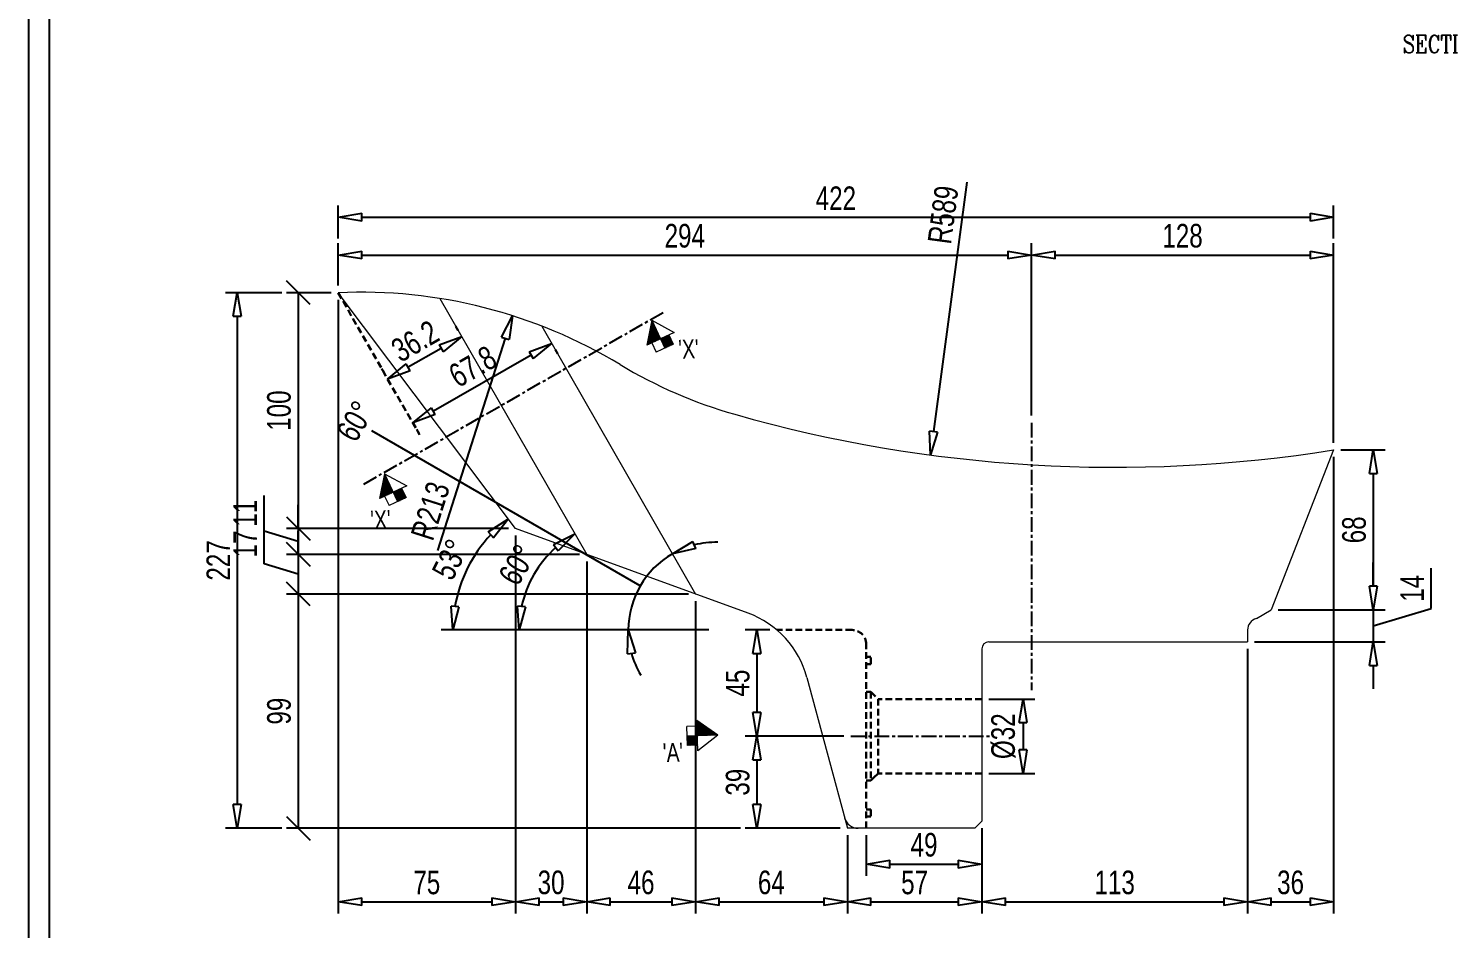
# Model space of a CAD drawing. Header units: millimetres. Extents: x 135002 to 160744, y 22203 to 27033.
# Drawn here: x 148395 to 148997, y 23389 to 23771 of the extents above; entities that cross this region are included whole.
import ezdxf

# ---------------------------------------------------------------- set-up
doc = ezdxf.new("R2010")
doc.units = ezdxf.units.MM
doc.header["$LTSCALE"] = 25
doc.linetypes.add('CENTER', pattern=[2, 1.25, -0.25, 0.25, -0.25])
doc.linetypes.add('HIDDEN', pattern=[0.375, 0.25, -0.125])
doc.layers.get('0').update_dxf_attribs({"linetype": 'CONTINUOUS'})
doc.layers.get('Defpoints').update_dxf_attribs({"linetype": 'CONTINUOUS'})
doc.layers.add('04 DIMENSION', color=7, linetype='CONTINUOUS', lineweight=18)
doc.layers.add('main', color=7, linetype='CONTINUOUS', lineweight=30)
doc.styles.add('DIM-1', font='swisscl.ttf')
doc.styles.add('ROMANC', font='romanc', dxfattribs={"height": 1050})
doc.dimstyles.new('DIM-1', dxfattribs={"dimscale": 5, "dimtxt": 2, "dimasz": 2, "dimexe": 1, "dimexo": 0.6, "dimgap": 0.6, "dimtad": 1, "dimdec": 0, "dimzin": 0, "dimdsep": 46, "dimtxsty": 'DIM-1', "dimblk": 'CLOSEDBLANK', "dimcen": 0, "dimclrd": 8, "dimclre": 8, "dimclrt": 6, "dimadec": 0, "dimazin": 0, "dimtfac": 1, "dimtdec": 0, "dimtmove": 1, "dimatfit": 0, "dimfxl": 1, "dimtolj": 1, "dimtzin": 0, "dimarcsym": 1})

# ---------------------------------------------------------------- blocks, each defined once
blk = doc.blocks.new('_ClosedBlank')
at = {"color": 0, "linetype": 'ByBlock', "lineweight": -2}
for p, q in [((-1, 0.167), (0, 0)), ((-1, 0.167), (-1, -0.167)), ((0, 0), (-1, -0.167))]:
    blk.add_line(p, q, dxfattribs=at)
blk = doc.blocks.new('*D195')
at = {"layer": '04 DIMENSION', "color": 8, "linetype": 'Continuous', "lineweight": -2, "transparency": 16777216}
for p, q in [((148526.52, 23661.72), (148526.52, 23679.67)), ((148820.29, 23606.62), (148820.29, 23679.67))]:
    blk.add_line(p, q, dxfattribs=at)
at = {"layer": '04 DIMENSION', "color": 8, "lineweight": -2, "transparency": 16777216}
blk.add_line((148536.52, 23674.67), (148810.29, 23674.67), dxfattribs=at)
at = {"layer": 'Defpoints', "color": 0, "transparency": 16777216}
for p in [(148820.29, 23674.67), (148526.52, 23658.72), (148820.29, 23603.62)]:
    blk.add_point(p, dxfattribs=at)
at = {"layer": '04 DIMENSION', "color": 8, "lineweight": -2, "transparency": 16777216, "xscale": 10, "yscale": 10, "zscale": 10, "rotation": 180}
blk.add_blockref('_ClosedBlank', (148526.52, 23674.67), dxfattribs=at)
at = {"layer": '04 DIMENSION', "color": 8, "lineweight": -2, "transparency": 16777216, "xscale": 10, "yscale": 10, "zscale": 10}
blk.add_blockref('_ClosedBlank', (148820.29, 23674.67), dxfattribs=at)
at = {"layer": '04 DIMENSION', "color": 6, "transparency": 16777216, "insert": (148673.41, 23682.78), "char_height": 10, "attachment_point": 5, "style": 'DIM-1'}
blk.add_mtext('\\A1;294', dxfattribs=at)
blk = doc.blocks.new('*D196')
at = {"layer": '04 DIMENSION', "color": 8, "linetype": 'Continuous', "lineweight": -2, "transparency": 16777216}
for p, q in [((148820.29, 23645.34), (148820.29, 23679.67)), ((148948.34, 23595.11), (148948.34, 23679.67))]:
    blk.add_line(p, q, dxfattribs=at)
at = {"layer": '04 DIMENSION', "color": 8, "lineweight": -2, "transparency": 16777216}
blk.add_line((148830.29, 23674.67), (148938.34, 23674.67), dxfattribs=at)
at = {"layer": 'Defpoints', "color": 0, "transparency": 16777216}
for p in [(148948.34, 23674.67), (148820.29, 23642.34), (148948.34, 23592.11)]:
    blk.add_point(p, dxfattribs=at)
at = {"layer": '04 DIMENSION', "color": 8, "lineweight": -2, "transparency": 16777216, "xscale": 10, "yscale": 10, "zscale": 10, "rotation": 180}
blk.add_blockref('_ClosedBlank', (148820.29, 23674.67), dxfattribs=at)
at = {"layer": '04 DIMENSION', "color": 8, "lineweight": -2, "transparency": 16777216, "xscale": 10, "yscale": 10, "zscale": 10}
blk.add_blockref('_ClosedBlank', (148948.34, 23674.67), dxfattribs=at)
at = {"layer": '04 DIMENSION', "color": 6, "transparency": 16777216, "insert": (148884.32, 23682.79), "char_height": 10, "attachment_point": 5, "style": 'DIM-1'}
blk.add_mtext('\\A1;128', dxfattribs=at)
blk = doc.blocks.new('*D197')
at = {"layer": '04 DIMENSION', "color": 8, "lineweight": -2, "transparency": 16777216}
blk.add_line((148568.82, 23549.46), (148597.38, 23639.41), dxfattribs=at)
at = {"layer": 'Defpoints', "color": 0, "transparency": 16777216}
for p in [(148600.41, 23648.94), (148535.94, 23445.93)]:
    blk.add_point(p, dxfattribs=at)
at = {"layer": '04 DIMENSION', "color": 8, "lineweight": -2, "transparency": 16777216, "xscale": 10, "yscale": 10, "zscale": 10, "rotation": 72.38186369798402}
blk.add_blockref('_ClosedBlank', (148600.41, 23648.94), dxfattribs=at)
at = {"layer": '04 DIMENSION', "color": 6, "transparency": 16777216, "insert": (148565.63, 23566.25), "char_height": 10, "attachment_point": 5, "rotation": 72.38186, "style": 'DIM-1'}
blk.add_mtext('\\A1;R213', dxfattribs=at)
blk = doc.blocks.new('*D198')
at = {"layer": '04 DIMENSION', "color": 8, "lineweight": -2, "transparency": 16777216}
blk.add_line((148792.96, 23705.53), (148778.82, 23599.86), dxfattribs=at)
at = {"layer": 'Defpoints', "color": 0, "transparency": 16777216}
for p in [(148855.54, 24173.25), (148777.49, 23589.95)]:
    blk.add_point(p, dxfattribs=at)
at = {"layer": '04 DIMENSION', "color": 8, "lineweight": -2, "transparency": 16777216, "xscale": 10, "yscale": 10, "zscale": 10, "rotation": 262.3789929301333}
blk.add_blockref('_ClosedBlank', (148777.49, 23589.95), dxfattribs=at)
at = {"layer": '04 DIMENSION', "color": 6, "transparency": 16777216, "insert": (148782.91, 23691.71), "char_height": 10, "attachment_point": 5, "rotation": 82.37899, "style": 'DIM-1'}
blk.add_mtext('\\A1;R589', dxfattribs=at)
blk = doc.blocks.new('*D199')
at = {"layer": '04 DIMENSION', "color": 8, "linetype": 'Continuous', "lineweight": -2, "transparency": 16777216}
for p, q in [((148951.34, 23592.11), (148970.14, 23592.11)), ((148924.85, 23524.34), (148970.14, 23524.34))]:
    blk.add_line(p, q, dxfattribs=at)
at = {"layer": '04 DIMENSION', "color": 8, "lineweight": -2, "transparency": 16777216}
blk.add_line((148965.14, 23582.11), (148965.14, 23534.34), dxfattribs=at)
at = {"layer": 'Defpoints', "color": 0, "transparency": 16777216}
for p in [(148948.34, 23592.11), (148921.85, 23524.34), (148965.14, 23524.34)]:
    blk.add_point(p, dxfattribs=at)
at = {"layer": '04 DIMENSION', "color": 8, "lineweight": -2, "transparency": 16777216, "xscale": 10, "yscale": 10, "zscale": 10}
for p, rotation in [((148965.14, 23592.11), 90), ((148965.14, 23524.34), 270)]:
    blk.add_blockref('_ClosedBlank', p, dxfattribs=dict(at, rotation=rotation))
at = {"layer": '04 DIMENSION', "color": 6, "transparency": 16777216, "insert": (148957.02, 23558.23), "char_height": 10, "attachment_point": 5, "rotation": 90, "style": 'DIM-1'}
blk.add_mtext('\\A1;68', dxfattribs=at)
blk = doc.blocks.new('*D200')
at = {"layer": '04 DIMENSION', "color": 8, "lineweight": -2, "transparency": 16777216}
for p, q in [((148965.14, 23534.34), (148965.14, 23544.34)), ((148989.64, 23524.92), (148989.64, 23541.99)), ((148965.14, 23517.57), (148989.64, 23524.92)), ((148965.14, 23524.34), (148965.14, 23510.8)), ((148965.14, 23524.34), (148965.14, 23510.8)), ((148965.14, 23500.8), (148965.14, 23490.8))]:
    blk.add_line(p, q, dxfattribs=at)
at = {"layer": '04 DIMENSION', "color": 8, "linetype": 'Continuous', "lineweight": -2, "transparency": 16777216}
for p, q in [((148949.7, 23524.34), (148970.14, 23524.34)), ((148914.86, 23510.8), (148970.14, 23510.8))]:
    blk.add_line(p, q, dxfattribs=at)
at = {"layer": 'Defpoints', "color": 0, "transparency": 16777216}
for p in [(148946.7, 23524.34), (148911.86, 23510.8), (148965.14, 23510.8)]:
    blk.add_point(p, dxfattribs=at)
at = {"layer": '04 DIMENSION', "color": 8, "lineweight": -2, "transparency": 16777216, "xscale": 10, "yscale": 10, "zscale": 10}
for p, rotation in [((148965.14, 23524.34), 270), ((148965.14, 23510.8), 90)]:
    blk.add_blockref('_ClosedBlank', p, dxfattribs=dict(at, rotation=rotation))
at = {"layer": '04 DIMENSION', "color": 6, "transparency": 16777216, "insert": (148981.64, 23533.46), "char_height": 10, "attachment_point": 5, "rotation": 90, "style": 'DIM-1'}
blk.add_mtext('\\A1;14', dxfattribs=at)
blk = doc.blocks.new('*D201')
at = {"layer": '04 DIMENSION', "color": 8, "linetype": 'Continuous', "lineweight": -2, "transparency": 16777216}
for p, q in [((148526.52, 23681.67), (148526.52, 23695.71)), ((148948.34, 23681.67), (148948.34, 23695.71))]:
    blk.add_line(p, q, dxfattribs=at)
at = {"layer": '04 DIMENSION', "color": 8, "lineweight": -2, "transparency": 16777216}
blk.add_line((148536.52, 23690.71), (148938.34, 23690.71), dxfattribs=at)
at = {"layer": 'Defpoints', "color": 0, "transparency": 16777216}
for p in [(148948.34, 23690.71), (148526.52, 23678.67), (148948.34, 23678.67)]:
    blk.add_point(p, dxfattribs=at)
at = {"layer": '04 DIMENSION', "color": 8, "lineweight": -2, "transparency": 16777216, "xscale": 10, "yscale": 10, "zscale": 10, "rotation": 180}
blk.add_blockref('_ClosedBlank', (148526.52, 23690.71), dxfattribs=at)
at = {"layer": '04 DIMENSION', "color": 8, "lineweight": -2, "transparency": 16777216, "xscale": 10, "yscale": 10, "zscale": 10}
blk.add_blockref('_ClosedBlank', (148948.34, 23690.71), dxfattribs=at)
at = {"layer": '04 DIMENSION', "color": 6, "transparency": 16777216, "insert": (148737.43, 23698.73), "char_height": 10, "attachment_point": 5, "style": 'DIM-1'}
blk.add_mtext('\\A1;422', dxfattribs=at)
blk = doc.blocks.new('*D202')
at = {"layer": '04 DIMENSION', "color": 8, "linetype": 'Continuous', "lineweight": -2, "transparency": 16777216}
for p, q in [((148799.29, 23431.8), (148799.29, 23395.67)), ((148742.29, 23428.8), (148742.29, 23395.67))]:
    blk.add_line(p, q, dxfattribs=at)
at = {"layer": '04 DIMENSION', "color": 8, "lineweight": -2, "transparency": 16777216}
blk.add_line((148752.29, 23400.67), (148789.29, 23400.67), dxfattribs=at)
at = {"layer": 'Defpoints', "color": 0, "transparency": 16777216}
for p in [(148742.29, 23431.8), (148799.29, 23434.8), (148799.29, 23400.67)]:
    blk.add_point(p, dxfattribs=at)
at = {"layer": '04 DIMENSION', "color": 8, "lineweight": -2, "transparency": 16777216, "xscale": 10, "yscale": 10, "zscale": 10, "rotation": 180}
blk.add_blockref('_ClosedBlank', (148742.29, 23400.67), dxfattribs=at)
at = {"layer": '04 DIMENSION', "color": 8, "lineweight": -2, "transparency": 16777216, "xscale": 10, "yscale": 10, "zscale": 10}
blk.add_blockref('_ClosedBlank', (148799.29, 23400.67), dxfattribs=at)
at = {"layer": '04 DIMENSION', "color": 6, "transparency": 16777216, "insert": (148770.79, 23408.77), "char_height": 10, "attachment_point": 5, "style": 'DIM-1'}
blk.add_mtext('\\A1;57', dxfattribs=at)
blk = doc.blocks.new('*D203')
at = {"layer": '04 DIMENSION', "color": 8, "linetype": 'Continuous', "lineweight": -2, "transparency": 16777216}
for p, q in [((148911.86, 23507.8), (148911.86, 23395.67)), ((148799.29, 23423.44), (148799.29, 23395.67))]:
    blk.add_line(p, q, dxfattribs=at)
at = {"layer": '04 DIMENSION', "color": 8, "lineweight": -2, "transparency": 16777216}
blk.add_line((148809.29, 23400.67), (148901.86, 23400.67), dxfattribs=at)
at = {"layer": 'Defpoints', "color": 0, "transparency": 16777216}
for p in [(148911.86, 23510.8), (148799.29, 23426.44), (148911.86, 23400.67)]:
    blk.add_point(p, dxfattribs=at)
at = {"layer": '04 DIMENSION', "color": 8, "lineweight": -2, "transparency": 16777216, "xscale": 10, "yscale": 10, "zscale": 10, "rotation": 180}
blk.add_blockref('_ClosedBlank', (148799.29, 23400.67), dxfattribs=at)
at = {"layer": '04 DIMENSION', "color": 8, "lineweight": -2, "transparency": 16777216, "xscale": 10, "yscale": 10, "zscale": 10}
blk.add_blockref('_ClosedBlank', (148911.86, 23400.67), dxfattribs=at)
at = {"layer": '04 DIMENSION', "color": 6, "transparency": 16777216, "insert": (148855.57, 23408.79), "char_height": 10, "attachment_point": 5, "style": 'DIM-1'}
blk.add_mtext('\\A1;113', dxfattribs=at)
blk = doc.blocks.new('*D204')
at = {"layer": '04 DIMENSION', "color": 8, "linetype": 'Continuous', "lineweight": -2, "transparency": 16777216}
for p, q in [((148948.34, 23589.11), (148948.34, 23395.67)), ((148911.86, 23488.94), (148911.86, 23395.67))]:
    blk.add_line(p, q, dxfattribs=at)
at = {"layer": '04 DIMENSION', "color": 8, "lineweight": -2, "transparency": 16777216}
blk.add_line((148921.86, 23400.67), (148938.34, 23400.67), dxfattribs=at)
at = {"layer": 'Defpoints', "color": 0, "transparency": 16777216}
for p in [(148948.34, 23592.11), (148911.86, 23491.94), (148948.34, 23400.67)]:
    blk.add_point(p, dxfattribs=at)
at = {"layer": '04 DIMENSION', "color": 8, "lineweight": -2, "transparency": 16777216, "xscale": 10, "yscale": 10, "zscale": 10, "rotation": 180}
blk.add_blockref('_ClosedBlank', (148911.86, 23400.67), dxfattribs=at)
at = {"layer": '04 DIMENSION', "color": 8, "lineweight": -2, "transparency": 16777216, "xscale": 10, "yscale": 10, "zscale": 10}
blk.add_blockref('_ClosedBlank', (148948.34, 23400.67), dxfattribs=at)
at = {"layer": '04 DIMENSION', "color": 6, "transparency": 16777216, "insert": (148930.1, 23408.8), "char_height": 10, "attachment_point": 5, "style": 'DIM-1'}
blk.add_mtext('\\A1;36', dxfattribs=at)
blk = doc.blocks.new('*D205')
at = {"layer": '04 DIMENSION', "color": 8, "linetype": 'Continuous', "lineweight": -2, "transparency": 16777216}
for p, q in [((148750.29, 23428.8), (148750.29, 23411.62)), ((148799.29, 23423.44), (148799.29, 23411.62))]:
    blk.add_line(p, q, dxfattribs=at)
at = {"layer": '04 DIMENSION', "color": 8, "lineweight": -2, "transparency": 16777216}
blk.add_line((148760.29, 23416.62), (148789.29, 23416.62), dxfattribs=at)
at = {"layer": 'Defpoints', "color": 0, "transparency": 16777216}
for p in [(148750.29, 23431.8), (148799.29, 23426.44), (148799.29, 23416.62)]:
    blk.add_point(p, dxfattribs=at)
at = {"layer": '04 DIMENSION', "color": 8, "lineweight": -2, "transparency": 16777216, "xscale": 10, "yscale": 10, "zscale": 10, "rotation": 180}
blk.add_blockref('_ClosedBlank', (148750.29, 23416.62), dxfattribs=at)
at = {"layer": '04 DIMENSION', "color": 8, "lineweight": -2, "transparency": 16777216, "xscale": 10, "yscale": 10, "zscale": 10}
blk.add_blockref('_ClosedBlank', (148799.29, 23416.62), dxfattribs=at)
at = {"layer": '04 DIMENSION', "color": 6, "transparency": 16777216, "insert": (148774.79, 23424.74), "char_height": 10, "attachment_point": 5, "style": 'DIM-1'}
blk.add_mtext('\\A1;49', dxfattribs=at)
blk = doc.blocks.new('*D206')
at = {"layer": '04 DIMENSION', "color": 8, "linetype": 'Continuous', "lineweight": -2, "transparency": 16777216}
for p, q in [((148677.92, 23528.04), (148677.92, 23395.67)), ((148742.29, 23419.99), (148742.29, 23395.67))]:
    blk.add_line(p, q, dxfattribs=at)
at = {"layer": '04 DIMENSION', "color": 8, "lineweight": -2, "transparency": 16777216}
blk.add_line((148687.92, 23400.67), (148732.29, 23400.67), dxfattribs=at)
at = {"layer": 'Defpoints', "color": 0, "transparency": 16777216}
for p in [(148677.92, 23531.04), (148742.29, 23422.99), (148742.29, 23400.67)]:
    blk.add_point(p, dxfattribs=at)
at = {"layer": '04 DIMENSION', "color": 8, "lineweight": -2, "transparency": 16777216, "xscale": 10, "yscale": 10, "zscale": 10, "rotation": 180}
blk.add_blockref('_ClosedBlank', (148677.92, 23400.67), dxfattribs=at)
at = {"layer": '04 DIMENSION', "color": 8, "lineweight": -2, "transparency": 16777216, "xscale": 10, "yscale": 10, "zscale": 10}
blk.add_blockref('_ClosedBlank', (148742.29, 23400.67), dxfattribs=at)
at = {"layer": '04 DIMENSION', "color": 6, "transparency": 16777216, "insert": (148710.1, 23408.79), "char_height": 10, "attachment_point": 5, "style": 'DIM-1'}
blk.add_mtext('\\A1;64', dxfattribs=at)
blk = doc.blocks.new('*D207')
at = {"layer": '04 DIMENSION', "color": 8, "linetype": 'Continuous', "lineweight": -2, "transparency": 16777216}
for p, q in [((148631.84, 23544.81), (148631.84, 23395.67)), ((148677.92, 23459.66), (148677.92, 23395.67))]:
    blk.add_line(p, q, dxfattribs=at)
at = {"layer": '04 DIMENSION', "color": 8, "lineweight": -2, "transparency": 16777216}
blk.add_line((148641.84, 23400.67), (148667.92, 23400.67), dxfattribs=at)
at = {"layer": 'Defpoints', "color": 0, "transparency": 16777216}
for p in [(148631.84, 23547.81), (148677.92, 23462.66), (148677.92, 23400.67)]:
    blk.add_point(p, dxfattribs=at)
at = {"layer": '04 DIMENSION', "color": 8, "lineweight": -2, "transparency": 16777216, "xscale": 10, "yscale": 10, "zscale": 10, "rotation": 180}
blk.add_blockref('_ClosedBlank', (148631.84, 23400.67), dxfattribs=at)
at = {"layer": '04 DIMENSION', "color": 8, "lineweight": -2, "transparency": 16777216, "xscale": 10, "yscale": 10, "zscale": 10}
blk.add_blockref('_ClosedBlank', (148677.92, 23400.67), dxfattribs=at)
at = {"layer": '04 DIMENSION', "color": 6, "transparency": 16777216, "insert": (148654.88, 23408.79), "char_height": 10, "attachment_point": 5, "style": 'DIM-1'}
blk.add_mtext('\\A1;46', dxfattribs=at)
blk = doc.blocks.new('*D208')
at = {"layer": '04 DIMENSION', "color": 8, "linetype": 'Continuous', "lineweight": -2, "transparency": 16777216}
for p, q in [((148601.68, 23555.79), (148601.68, 23395.67)), ((148631.84, 23528.9), (148631.84, 23395.67))]:
    blk.add_line(p, q, dxfattribs=at)
at = {"layer": '04 DIMENSION', "color": 8, "lineweight": -2, "transparency": 16777216}
blk.add_line((148611.68, 23400.67), (148621.84, 23400.67), dxfattribs=at)
at = {"layer": 'Defpoints', "color": 0, "transparency": 16777216}
for p in [(148601.68, 23558.79), (148631.84, 23531.9), (148631.84, 23400.67)]:
    blk.add_point(p, dxfattribs=at)
at = {"layer": '04 DIMENSION', "color": 8, "lineweight": -2, "transparency": 16777216, "xscale": 10, "yscale": 10, "zscale": 10, "rotation": 180}
blk.add_blockref('_ClosedBlank', (148601.68, 23400.67), dxfattribs=at)
at = {"layer": '04 DIMENSION', "color": 8, "lineweight": -2, "transparency": 16777216, "xscale": 10, "yscale": 10, "zscale": 10}
blk.add_blockref('_ClosedBlank', (148631.84, 23400.67), dxfattribs=at)
at = {"layer": '04 DIMENSION', "color": 6, "transparency": 16777216, "insert": (148616.76, 23408.8), "char_height": 10, "attachment_point": 5, "style": 'DIM-1'}
blk.add_mtext('\\A1;30', dxfattribs=at)
blk = doc.blocks.new('*D209')
at = {"layer": '04 DIMENSION', "color": 8, "linetype": 'Continuous', "lineweight": -2, "transparency": 16777216}
for p, q in [((148526.52, 23655.72), (148526.52, 23395.67)), ((148601.68, 23462.38), (148601.68, 23395.67))]:
    blk.add_line(p, q, dxfattribs=at)
at = {"layer": '04 DIMENSION', "color": 8, "lineweight": -2, "transparency": 16777216}
blk.add_line((148536.52, 23400.67), (148591.68, 23400.67), dxfattribs=at)
at = {"layer": 'Defpoints', "color": 0, "transparency": 16777216}
for p in [(148526.52, 23658.72), (148601.68, 23465.38), (148601.68, 23400.67)]:
    blk.add_point(p, dxfattribs=at)
at = {"layer": '04 DIMENSION', "color": 8, "lineweight": -2, "transparency": 16777216, "xscale": 10, "yscale": 10, "zscale": 10, "rotation": 180}
blk.add_blockref('_ClosedBlank', (148526.52, 23400.67), dxfattribs=at)
at = {"layer": '04 DIMENSION', "color": 8, "lineweight": -2, "transparency": 16777216, "xscale": 10, "yscale": 10, "zscale": 10}
blk.add_blockref('_ClosedBlank', (148601.68, 23400.67), dxfattribs=at)
at = {"layer": '04 DIMENSION', "color": 6, "transparency": 16777216, "insert": (148564.1, 23408.77), "char_height": 10, "attachment_point": 5, "style": 'DIM-1'}
blk.add_mtext('\\A1;75', dxfattribs=at)
blk = doc.blocks.new('*D210')
at = {"layer": '04 DIMENSION', "color": 8, "linetype": 'Continuous', "lineweight": -2, "transparency": 16777216}
for p, q in [((148802.29, 23486.55), (148821.72, 23486.55)), ((148802.29, 23455.05), (148821.72, 23455.05))]:
    blk.add_line(p, q, dxfattribs=at)
at = {"layer": '04 DIMENSION', "color": 8, "lineweight": -2, "transparency": 16777216}
blk.add_line((148816.72, 23476.55), (148816.72, 23465.05), dxfattribs=at)
at = {"layer": 'Defpoints', "color": 0, "transparency": 16777216}
for p in [(148799.29, 23486.55), (148799.29, 23455.05), (148816.72, 23455.05)]:
    blk.add_point(p, dxfattribs=at)
at = {"layer": '04 DIMENSION', "color": 8, "lineweight": -2, "transparency": 16777216, "xscale": 10, "yscale": 10, "zscale": 10}
for p, rotation in [((148816.72, 23486.55), 90), ((148816.72, 23455.05), 270)]:
    blk.add_blockref('_ClosedBlank', p, dxfattribs=dict(at, rotation=rotation))
at = {"layer": '04 DIMENSION', "color": 6, "transparency": 16777216, "insert": (148808.46, 23470.8), "char_height": 10, "attachment_point": 5, "rotation": 90, "style": 'DIM-1'}
blk.add_mtext('\\A1;%%C32', dxfattribs=at)
blk = doc.blocks.new('*D211')
at = {"layer": '04 DIMENSION', "color": 8, "linetype": 'Continuous', "lineweight": -2, "transparency": 16777216}
for p, q in [((148709.45, 23515.8), (148698.98, 23515.8)), ((148740.75, 23470.8), (148698.98, 23470.8))]:
    blk.add_line(p, q, dxfattribs=at)
at = {"layer": '04 DIMENSION', "color": 8, "lineweight": -2, "transparency": 16777216}
blk.add_line((148703.98, 23505.8), (148703.98, 23480.8), dxfattribs=at)
at = {"layer": 'Defpoints', "color": 0, "transparency": 16777216}
for p in [(148712.45, 23515.8), (148703.98, 23470.8), (148743.75, 23470.8)]:
    blk.add_point(p, dxfattribs=at)
at = {"layer": '04 DIMENSION', "color": 8, "lineweight": -2, "transparency": 16777216, "xscale": 10, "yscale": 10, "zscale": 10}
for p, rotation in [((148703.98, 23515.8), 90), ((148703.98, 23470.8), 270)]:
    blk.add_blockref('_ClosedBlank', p, dxfattribs=dict(at, rotation=rotation))
at = {"layer": '04 DIMENSION', "color": 6, "transparency": 16777216, "insert": (148695.88, 23493.3), "char_height": 10, "attachment_point": 5, "rotation": 90, "style": 'DIM-1'}
blk.add_mtext('\\A1;45', dxfattribs=at)
blk = doc.blocks.new('*D212')
at = {"layer": '04 DIMENSION', "color": 8, "linetype": 'Continuous', "lineweight": -2, "transparency": 16777216}
for p, q in [((148717.67, 23470.8), (148698.98, 23470.8)), ((148739.29, 23431.8), (148698.98, 23431.8))]:
    blk.add_line(p, q, dxfattribs=at)
at = {"layer": '04 DIMENSION', "color": 8, "lineweight": -2, "transparency": 16777216}
blk.add_line((148703.98, 23460.8), (148703.98, 23441.8), dxfattribs=at)
at = {"layer": 'Defpoints', "color": 0, "transparency": 16777216}
for p in [(148720.67, 23470.8), (148703.98, 23431.8), (148742.29, 23431.8)]:
    blk.add_point(p, dxfattribs=at)
at = {"layer": '04 DIMENSION', "color": 8, "lineweight": -2, "transparency": 16777216, "xscale": 10, "yscale": 10, "zscale": 10}
for p, rotation in [((148703.98, 23470.8), 90), ((148703.98, 23431.8), 270)]:
    blk.add_blockref('_ClosedBlank', p, dxfattribs=dict(at, rotation=rotation))
at = {"layer": '04 DIMENSION', "color": 6, "transparency": 16777216, "insert": (148695.86, 23451.3), "char_height": 10, "attachment_point": 5, "rotation": 90, "style": 'DIM-1'}
blk.add_mtext('\\A1;39', dxfattribs=at)
blk = doc.blocks.new('*D213')
at = {"layer": '04 DIMENSION', "color": 8, "lineweight": -2, "transparency": 16777216}
blk.add_line((148654.49, 23534.44), (148540.88, 23600.24), dxfattribs=at)
at = {"layer": '04 DIMENSION', "color": 8, "linetype": 'Continuous', "lineweight": -2, "transparency": 16777216}
blk.add_line((148683.66, 23515.8), (148644.48, 23515.8), dxfattribs=at)
at = {"layer": '04 DIMENSION', "color": 8, "lineweight": -2, "transparency": 16777216}
for start, end in [(88.92537, 104.38257), (119.83977, 180), (195.4572, 210.91439)]:
    blk.add_arc((148686.66, 23515.8), 37.18, start, end, dxfattribs=at)
at = {"layer": 'Defpoints', "color": 0, "transparency": 16777216}
for p in [(148612.79, 23644.58), (148658.22, 23539.76), (148677.92, 23531.04), (148712.45, 23515.8), (148744.29, 23515.8)]:
    blk.add_point(p, dxfattribs=at)
at = {"layer": '04 DIMENSION', "color": 8, "lineweight": -2, "transparency": 16777216, "xscale": 10, "yscale": 10, "zscale": 10}
for p, rotation in [((148668.16, 23548.05), 202.1111675239149), ((148649.48, 23515.8), 97.7285982046174)]:
    blk.add_blockref('_ClosedBlank', p, dxfattribs=dict(at, rotation=rotation))
at = {"layer": '04 DIMENSION', "color": 6, "transparency": 16777216, "insert": (148533.85, 23604.31), "char_height": 10, "attachment_point": 5, "rotation": 59.91988, "style": 'DIM-1'}
blk.add_mtext('\\A1;60°', dxfattribs=at)
blk = doc.blocks.new('*D214')
at = {"layer": '04 DIMENSION', "color": 8, "linetype": 'Continuous', "lineweight": -2, "transparency": 16777216}
blk.add_line((148647.2, 23515.8), (148598.19, 23515.8), dxfattribs=at)
at = {"layer": '04 DIMENSION', "color": 8, "lineweight": -2, "transparency": 16777216}
blk.add_arc((148650.2, 23515.8), 47.01, 132.05156, 167.78821, dxfattribs=at)
at = {"layer": 'Defpoints', "color": 0, "transparency": 16777216}
for p in [(148569.64, 23656.25), (148614.25, 23546.09), (148631.84, 23547.81), (148712.45, 23515.8), (148744.29, 23515.8)]:
    blk.add_point(p, dxfattribs=at)
at = {"layer": '04 DIMENSION', "color": 8, "lineweight": -2, "transparency": 16777216, "xscale": 10, "yscale": 10, "zscale": 10}
for p, rotation in [((148626.81, 23556.58), 35.94566185490297), ((148603.19, 23515.8), 263.894103873632)]:
    blk.add_blockref('_ClosedBlank', p, dxfattribs=dict(at, rotation=rotation))
at = {"layer": '04 DIMENSION', "color": 6, "transparency": 16777216, "insert": (148602.5, 23543.43), "char_height": 10, "attachment_point": 5, "rotation": 59.91988, "style": 'DIM-1'}
blk.add_mtext('\\A1;60°', dxfattribs=at)
blk = doc.blocks.new('*D215')
at = {"layer": '04 DIMENSION', "color": 8, "linetype": 'Continuous', "lineweight": -2, "transparency": 16777216}
blk.add_line((148631.01, 23515.8), (148570.17, 23515.8), dxfattribs=at)
at = {"layer": '04 DIMENSION', "color": 8, "lineweight": -2, "transparency": 16777216}
blk.add_arc((148634.01, 23515.8), 58.84, 136.69698, 170.25063, dxfattribs=at)
at = {"layer": 'Defpoints', "color": 0, "transparency": 16777216}
for p in [(148526.52, 23658.72), (148601.68, 23558.79), (148586.03, 23549.86), (148712.45, 23515.8), (148744.29, 23515.8)]:
    blk.add_point(p, dxfattribs=at)
at = {"layer": '04 DIMENSION', "color": 8, "lineweight": -2, "transparency": 16777216, "xscale": 10, "yscale": 10, "zscale": 10}
for p, rotation in [((148598.65, 23562.83), 41.82229035376743), ((148575.17, 23515.8), 265.1253148432373)]:
    blk.add_blockref('_ClosedBlank', p, dxfattribs=dict(at, rotation=rotation))
at = {"layer": '04 DIMENSION', "color": 6, "transparency": 16777216, "insert": (148574.1, 23545.71), "char_height": 10, "attachment_point": 5, "rotation": 63.4738, "style": 'DIM-1'}
blk.add_mtext('\\A1;53°', dxfattribs=at)
blk = doc.blocks.new('_Oblique')
at = {"color": 0, "linetype": 'ByBlock', "lineweight": -2}
blk.add_line((-0.5, -0.5), (0.5, 0.5), dxfattribs=at)
blk = doc.blocks.new('*D237')
at = {"layer": '04 DIMENSION', "color": 8, "linetype": 'Continuous', "lineweight": -2, "transparency": 16777216}
for p, q in [((148523.52, 23658.72), (148504.63, 23658.72)), ((148598.68, 23558.79), (148504.63, 23558.79))]:
    blk.add_line(p, q, dxfattribs=at)
at = {"layer": '04 DIMENSION', "color": 8, "lineweight": -2, "transparency": 16777216}
blk.add_line((148509.63, 23658.72), (148509.63, 23558.79), dxfattribs=at)
at = {"layer": 'Defpoints', "color": 0, "transparency": 16777216}
for p in [(148526.52, 23658.72), (148509.63, 23558.79), (148601.68, 23558.79)]:
    blk.add_point(p, dxfattribs=at)
at = {"layer": '04 DIMENSION', "color": 8, "lineweight": -2, "transparency": 16777216, "xscale": 10, "yscale": 10, "zscale": 10}
for p, rotation in [((148509.63, 23658.72), 90), ((148509.63, 23558.79), 270)]:
    blk.add_blockref('_Oblique', p, dxfattribs=dict(at, rotation=rotation))
at = {"layer": '04 DIMENSION', "color": 6, "transparency": 16777216, "insert": (148501.5, 23608.75), "char_height": 10, "attachment_point": 5, "rotation": 90, "style": 'DIM-1'}
blk.add_mtext('\\A1;100', dxfattribs=at)
blk = doc.blocks.new('*D238')
at = {"layer": '04 DIMENSION', "color": 8, "lineweight": -2, "transparency": 16777216}
for p, q in [((148495.13, 23557.65), (148495.13, 23572.83)), ((148509.63, 23558.79), (148509.63, 23568.79)), ((148509.63, 23553.3), (148495.13, 23557.65)), ((148509.63, 23558.79), (148509.63, 23547.81)), ((148509.63, 23558.79), (148509.63, 23547.81)), ((148509.63, 23547.81), (148509.63, 23537.81))]:
    blk.add_line(p, q, dxfattribs=at)
at = {"layer": '04 DIMENSION', "color": 8, "linetype": 'Continuous', "lineweight": -2, "transparency": 16777216}
for p, q in [((148514.8, 23558.79), (148504.63, 23558.79)), ((148628.84, 23547.81), (148504.63, 23547.81))]:
    blk.add_line(p, q, dxfattribs=at)
at = {"layer": 'Defpoints', "color": 0, "transparency": 16777216}
for p in [(148517.8, 23558.79), (148509.63, 23547.81), (148631.84, 23547.81)]:
    blk.add_point(p, dxfattribs=at)
at = {"layer": '04 DIMENSION', "color": 8, "lineweight": -2, "transparency": 16777216, "xscale": 10, "yscale": 10, "zscale": 10}
for p, rotation in [((148509.63, 23558.79), 270), ((148509.63, 23547.81), 90)]:
    blk.add_blockref('_Oblique', p, dxfattribs=dict(at, rotation=rotation))
at = {"layer": '04 DIMENSION', "color": 6, "transparency": 16777216, "insert": (148487.13, 23565.24), "char_height": 10, "attachment_point": 5, "rotation": 90, "style": 'DIM-1'}
blk.add_mtext('\\A1;11', dxfattribs=at)
blk = doc.blocks.new('*D239')
at = {"layer": '04 DIMENSION', "color": 8, "lineweight": -2, "transparency": 16777216}
for p, q in [((148495.13, 23543.78), (148495.13, 23560.66)), ((148509.63, 23547.81), (148509.63, 23557.81)), ((148509.63, 23547.81), (148509.63, 23531.04)), ((148509.63, 23547.81), (148509.63, 23531.04)), ((148509.63, 23539.43), (148495.13, 23543.78)), ((148509.63, 23531.04), (148509.63, 23521.04))]:
    blk.add_line(p, q, dxfattribs=at)
at = {"layer": '04 DIMENSION', "color": 8, "linetype": 'Continuous', "lineweight": -2, "transparency": 16777216}
for p, q in [((148516.63, 23547.81), (148504.63, 23547.81)), ((148674.92, 23531.04), (148504.63, 23531.04))]:
    blk.add_line(p, q, dxfattribs=at)
at = {"layer": 'Defpoints', "color": 0, "transparency": 16777216}
for p in [(148519.63, 23547.81), (148509.63, 23531.04), (148677.92, 23531.04)]:
    blk.add_point(p, dxfattribs=at)
at = {"layer": '04 DIMENSION', "color": 8, "lineweight": -2, "transparency": 16777216, "xscale": 10, "yscale": 10, "zscale": 10}
for p, rotation in [((148509.63, 23547.81), 270), ((148509.63, 23531.04), 90)]:
    blk.add_blockref('_Oblique', p, dxfattribs=dict(at, rotation=rotation))
at = {"layer": '04 DIMENSION', "color": 6, "transparency": 16777216, "insert": (148487.13, 23552.22), "char_height": 10, "attachment_point": 5, "rotation": 90, "style": 'DIM-1'}
blk.add_mtext('\\A1;17', dxfattribs=at)
blk = doc.blocks.new('*D240')
at = {"layer": '04 DIMENSION', "color": 8, "linetype": 'Continuous', "lineweight": -2, "transparency": 16777216}
for p, q in [((148541.5, 23531.04), (148504.63, 23531.04)), ((148696.98, 23431.8), (148504.63, 23431.8))]:
    blk.add_line(p, q, dxfattribs=at)
at = {"layer": '04 DIMENSION', "color": 8, "lineweight": -2, "transparency": 16777216}
blk.add_line((148509.63, 23531.04), (148509.63, 23431.8), dxfattribs=at)
at = {"layer": 'Defpoints', "color": 0, "transparency": 16777216}
for p in [(148544.5, 23531.04), (148509.63, 23431.8), (148699.98, 23431.8)]:
    blk.add_point(p, dxfattribs=at)
at = {"layer": '04 DIMENSION', "color": 8, "lineweight": -2, "transparency": 16777216, "xscale": 10, "yscale": 10, "zscale": 10}
for p, rotation in [((148509.63, 23531.04), 90), ((148509.63, 23431.8), 270)]:
    blk.add_blockref('_Oblique', p, dxfattribs=dict(at, rotation=rotation))
at = {"layer": '04 DIMENSION', "color": 6, "transparency": 16777216, "insert": (148501.51, 23481.42), "char_height": 10, "attachment_point": 5, "rotation": 90, "style": 'DIM-1'}
blk.add_mtext('\\A1;99', dxfattribs=at)
blk = doc.blocks.new('*D242')
at = {"layer": '04 DIMENSION', "color": 8, "linetype": 'Continuous', "lineweight": -2, "transparency": 16777216}
for p, q in [((148502.63, 23658.72), (148478.78, 23658.72)), ((148502.63, 23431.8), (148478.78, 23431.8))]:
    blk.add_line(p, q, dxfattribs=at)
at = {"layer": '04 DIMENSION', "color": 8, "lineweight": -2, "transparency": 16777216}
blk.add_line((148483.78, 23648.72), (148483.78, 23441.8), dxfattribs=at)
at = {"layer": 'Defpoints', "color": 0, "transparency": 16777216}
for p in [(148505.63, 23658.72), (148483.78, 23431.8), (148505.63, 23431.8)]:
    blk.add_point(p, dxfattribs=at)
at = {"layer": '04 DIMENSION', "color": 8, "lineweight": -2, "transparency": 16777216, "xscale": 10, "yscale": 10, "zscale": 10}
for p, rotation in [((148483.78, 23658.72), 90), ((148483.78, 23431.8), 270)]:
    blk.add_blockref('_ClosedBlank', p, dxfattribs=dict(at, rotation=rotation))
at = {"layer": '04 DIMENSION', "color": 6, "transparency": 16777216, "insert": (148475.76, 23545.26), "char_height": 10, "attachment_point": 5, "rotation": 90, "style": 'DIM-1'}
blk.add_mtext('\\A1;227', dxfattribs=at)
blk = doc.blocks.new('*D247')
at = {"layer": '04 DIMENSION', "color": 8, "lineweight": -2, "transparency": 16777216}
blk.add_line((148608.32, 23632.27), (148566.87, 23608.49), dxfattribs=at)
at = {"layer": '04 DIMENSION', "color": 8, "linetype": 'Continuous', "lineweight": -2, "transparency": 16777216}
for p, q in [((148618.49, 23634.64), (148619.49, 23632.9)), ((148559.69, 23600.91), (148560.68, 23599.17))]:
    blk.add_line(p, q, dxfattribs=at)
at = {"layer": 'Defpoints', "color": 0, "transparency": 16777216}
for p in [(148617, 23637.24), (148558.19, 23603.51), (148558.19, 23603.51)]:
    blk.add_point(p, dxfattribs=at)
at = {"layer": '04 DIMENSION', "color": 8, "lineweight": -2, "transparency": 16777216, "xscale": 10, "yscale": 10, "zscale": 10}
for p, rotation in [((148617, 23637.24), 29.83976572855437), ((148558.19, 23603.51), 209.8397657285544)]:
    blk.add_blockref('_ClosedBlank', p, dxfattribs=dict(at, rotation=rotation))
at = {"layer": '04 DIMENSION', "color": 6, "transparency": 16777216, "insert": (148583.55, 23627.42), "char_height": 10, "attachment_point": 5, "rotation": 29.83977, "style": 'DIM-1'}
blk.add_mtext('\\A1;67.8', dxfattribs=at)
blk = doc.blocks.new('*D248')
at = {"layer": '04 DIMENSION', "color": 8, "linetype": 'Continuous', "lineweight": -2, "transparency": 16777216}
for p, q in [((148577.4, 23642.71), (148576.41, 23644.44)), ((148546.03, 23624.71), (148545.03, 23626.45))]:
    blk.add_line(p, q, dxfattribs=at)
at = {"layer": '04 DIMENSION', "color": 8, "lineweight": -2, "transparency": 16777216}
blk.add_line((148570.22, 23635.13), (148556.2, 23627.09), dxfattribs=at)
at = {"layer": 'Defpoints', "color": 0, "transparency": 16777216}
for p in [(148578.9, 23640.11), (148547.52, 23622.11), (148547.52, 23622.11)]:
    blk.add_point(p, dxfattribs=at)
at = {"layer": '04 DIMENSION', "color": 8, "lineweight": -2, "transparency": 16777216, "xscale": 10, "yscale": 10, "zscale": 10}
for p, rotation in [((148578.9, 23640.11), 29.83976572853966), ((148547.52, 23622.11), 209.8397657285396)]:
    blk.add_blockref('_ClosedBlank', p, dxfattribs=dict(at, rotation=rotation))
at = {"layer": '04 DIMENSION', "color": 6, "transparency": 16777216, "insert": (148559.17, 23638.16), "char_height": 10, "attachment_point": 5, "rotation": 29.83977, "style": 'DIM-1'}
blk.add_mtext('\\A1;36.2', dxfattribs=at)

msp = doc.modelspace()

# ---------------------------------------------------------------- hatches: boundary and pattern name
at = {"layer": '04 DIMENSION'}
h = msp.add_hatch(dxfattribs=at)
h.set_pattern_fill('ANSI31', color=256, scale=0.1, angle=-64.893875)
h.set_pattern_definition([(340.10612462, (65921.1236, 144446.13652), (0.10803859404, 0.2985530308), [])])
h.paths.add_polyline_path([(148668.541, 23636.914), (148666.675, 23640.896), (148663.069, 23639.206), (148664.935, 23635.225)])
h.paths.add_polyline_path([(148663.069, 23639.206), (148659.412, 23647.01), (148657.281, 23636.494)])
h = msp.add_hatch(dxfattribs=at)
h.set_pattern_fill('ANSI31', color=256, scale=0.1, angle=-64.893875)
h.set_pattern_definition([(340.10612462, (65807.88765, 144381.12833), (0.10803859404, 0.2985530308), [])])
h.paths.add_polyline_path([(148555.305, 23571.906), (148553.439, 23575.888), (148549.833, 23574.198), (148551.699, 23570.216)])
h.paths.add_polyline_path([(148549.833, 23574.198), (148546.176, 23582.002), (148544.045, 23571.486)])
h = msp.add_hatch(dxfattribs=at)
h.set_pattern_fill('ANSI31', color=256, scale=0.1, angle=-178.246405)
h.set_pattern_definition([(226.75359535, (292387.4633, 51548.661), (0.2312714336, -0.2175310874), [])])
h.paths.add_polyline_path([(148674.496, 23466.885), (148678.891, 23467.019), (148678.769, 23471), (148674.374, 23470.866)])
h.paths.add_polyline_path([(148678.769, 23471), (148687.383, 23471.264), (148678.573, 23477.389)])

# ---------------------------------------------------------------- linework, layer by layer
at = {"color": 1, "linetype": 'CENTER', "ltscale": 0.2}
for p, q in [((148537.37, 23577.556), (148664.705, 23650.599)), ((148820.29, 23603.616), (148820.29, 23490.293)), ((148743.752, 23470.803), (148804.314, 23470.803))]:
    msp.add_line(p, q, dxfattribs=at)
for points in [[(148395.304, 23132.193), (149678.721, 23132.193), (149678.721, 24044.849), (148395.304, 24044.849)], [(148404.161, 23141.05), (149669.864, 23141.05), (149669.864, 24035.992), (148404.161, 24035.992)]]:
    msp.add_lwpolyline(points, close=True)
at = {"layer": '04 DIMENSION'}
for p, q in [((148601.684, 23558.788), (148526.521, 23658.721)), ((148569.639, 23656.247), (148631.841, 23547.811)), ((148659.412, 23647.01), (148657.281, 23636.494)), ((148659.412, 23647.01), (148668.857, 23641.918)), ((148659.412, 23647.01), (148664.935, 23635.225)), ((148612.786, 23644.585), (148677.918, 23531.04)), ((148668.857, 23641.918), (148657.281, 23636.494)), ((148659.463, 23637.516), (148661.328, 23633.535)), ((148668.541, 23636.914), (148661.328, 23633.535)), ((148666.675, 23640.896), (148668.541, 23636.914)), ((148546.176, 23582.002), (148544.045, 23571.486)), ((148546.176, 23582.002), (148555.621, 23576.91)), ((148546.176, 23582.002), (148551.699, 23570.216)), ((148555.621, 23576.91), (148544.045, 23571.486)), ((148553.439, 23575.888), (148555.305, 23571.906)), ((148546.227, 23572.508), (148548.092, 23568.527)), ((148555.305, 23571.906), (148548.092, 23568.527)), ((148678.647, 23474.981), (148674.252, 23474.846)), ((148674.496, 23466.885), (148674.252, 23474.846)), ((148687.383, 23471.264), (148678.573, 23477.389)), ((148678.964, 23464.612), (148678.573, 23477.389)), ((148687.383, 23471.264), (148674.374, 23470.866)), ((148678.891, 23467.019), (148674.496, 23466.885)), ((148687.383, 23471.264), (148678.964, 23464.612))]:
    msp.add_line(p, q, dxfattribs=at)
at = {"layer": '04 DIMENSION', "color": 7}
for p, q in [((148948.345, 23592.111), (148921.849, 23524.342)), ((148700.215, 23522.925), (148601.684, 23558.788)), ((148915.612, 23520.645), (148921.849, 23524.342)), ((148911.859, 23515.803), (148911.859, 23510.803)), ((148802.29, 23510.803), (148911.859, 23510.803)), ((148799.29, 23507.803), (148799.29, 23434.803)), ((148725.171, 23495.69), (148742.29, 23431.803)), ((148796.29, 23431.803), (148742.29, 23431.803)), ((148799.29, 23434.803), (148796.29, 23431.803))]:
    msp.add_line(p, q, dxfattribs=at)
at = {"layer": '04 DIMENSION'}
for centre, radius, start, end in [((148535.941, 23445.93), 213, 58.897533, 92.534524), ((148749.284, 23799.559), 200, 238.897533, 254.127759), ((148855.536, 24173.247), 588.5, 254.127759, 279.07361)]:
    msp.add_arc(centre, radius, start, end, dxfattribs=at)
at = {"layer": '04 DIMENSION', "color": 7}
for centre, radius, start, end in [((148686.534, 23485.337), 40, 15, 70), ((148916.859, 23515.803), 5, 104.439442, 180), ((148802.29, 23507.803), 3, 90, 180), ((148746.894, 23437.803), 6, 195, 270)]:
    msp.add_arc(centre, radius, start, end, dxfattribs=at)
at = {"layer": 'main', "color": 3, "linetype": 'HIDDEN', "ltscale": 0.45}
msp.add_line((148526.521, 23658.721), (148561.054, 23598.52), dxfattribs=at)
at = {"layer": 'main', "color": 6, "linetype": 'HIDDEN', "ltscale": 0.45}
for p, q in [((148744.29, 23515.803), (148712.454, 23515.803)), ((148744.29, 23515.803), (148712.454, 23515.803)), ((148750.29, 23431.803), (148750.29, 23509.803)), ((148752.29, 23504.375), (148750.29, 23504.375)), ((148752.29, 23501.375), (148752.29, 23504.375)), ((148752.29, 23501.375), (148750.29, 23501.375)), ((148752.288, 23489.553), (148750.29, 23489.553)), ((148752.288, 23489.553), (148752.288, 23452.053)), ((148752.288, 23489.553), (148755.288, 23486.553)), ((148799.29, 23486.553), (148755.288, 23486.553)), ((148755.288, 23486.553), (148755.288, 23455.053)), ((148755.288, 23455.053), (148752.288, 23452.053)), ((148752.288, 23452.053), (148755.288, 23455.053)), ((148799.29, 23455.053), (148755.288, 23455.053)), ((148752.288, 23452.053), (148750.29, 23452.053)), ((148752.29, 23439.733), (148750.29, 23439.733)), ((148752.29, 23436.733), (148750.29, 23436.733)), ((148752.29, 23439.733), (148752.29, 23436.733))]:
    msp.add_line(p, q, dxfattribs=at)
msp.add_arc((148744.29, 23509.803), 6, 0, 90, dxfattribs=at)
msp.add_arc((148744.29, 23509.803), 6, 0, 90, dxfattribs=at)

# ---------------------------------------------------------------- texts
at = {"layer": '04 DIMENSION', "style": 'ROMANC', "width": 0.8}
msp.add_text("SECTION 'B-B' (RIDGE IN CENTER)", height=7.5, dxfattribs=at).set_placement((148977.637, 23760.306))
at = {"layer": '04 DIMENSION', "color": 6, "char_height": 8, "attachment_point": 5, "rotation": 2.147012, "style": 'DIM-1'}
for s, insert in [("\\A1;'X'", (148675, 23634.876)), ("\\A1;'X'", (148544.524, 23562.485)), ("\\A1;'A'", (148668.402, 23463.892))]:
    msp.add_mtext(s, dxfattribs=dict(at, insert=insert))

# ---------------------------------------------------------------- dimensions: what is measured, and where the dimension line sits
at = {"layer": '04 DIMENSION'}
for center, mpoint, picture, middle in [((148855.536, 24173.247), (148777.489, 23589.945), '*D198', (148790.961, 23690.63)), ((148535.941, 23445.93), (148600.41, 23648.939), '*D197', (148573.37, 23563.792))]:
    dim = msp.add_radius_dim(center=center, mpoint=mpoint, dimstyle='DIM-1', dxfattribs=at)
    dim.commit()
    dim.dimension.update_dxf_attribs({"geometry": picture, "text_midpoint": middle, "dimtype": 164})
for base, p1, p2, picture, middle in [((148948.345, 23690.708), (148526.521, 23678.667), (148948.345, 23678.667), '*D201', (148737.433, 23698.728)), ((148820.29, 23674.667), (148526.521, 23658.721), (148820.29, 23603.616), '*D195', (148673.406, 23682.782)), ((148948.345, 23674.667), (148820.29, 23642.341), (148948.345, 23592.111), '*D196', (148884.317, 23682.788)), ((148601.684, 23400.671), (148526.521, 23658.721), (148601.684, 23465.377), '*D209', (148564.103, 23408.773)), ((148948.345, 23400.671), (148911.859, 23491.938), (148948.345, 23592.111), '*D204', (148930.102, 23408.799)), ((148631.841, 23400.671), (148601.684, 23558.788), (148631.841, 23531.9), '*D208', (148616.762, 23408.799)), ((148677.918, 23400.671), (148631.841, 23547.811), (148677.918, 23462.656), '*D207', (148654.88, 23408.792)), ((148742.29, 23400.671), (148677.918, 23531.04), (148742.29, 23422.988), '*D206', (148710.104, 23408.792)), ((148911.859, 23400.671), (148799.29, 23426.438), (148911.859, 23510.803), '*D203', (148855.574, 23408.792)), ((148799.29, 23400.671), (148742.29, 23431.803), (148799.29, 23434.803), '*D202', (148770.79, 23408.773)), ((148799.29, 23416.621), (148750.29, 23431.803), (148799.29, 23426.438), '*D205', (148774.79, 23424.735))]:
    dim = msp.add_linear_dim(base=base, p1=p1, p2=p2, dimstyle='DIM-1', dxfattribs=at)
    dim.commit()
    dim.dimension.update_dxf_attribs({"geometry": picture, "text_midpoint": middle})
for base, p1, p2, picture, middle in [((148509.626, 23558.788), (148526.521, 23658.721), (148601.684, 23558.788), '*D237', (148501.505, 23608.755)), ((148509.626, 23547.811), (148517.803, 23558.788), (148631.841, 23547.811), '*D238', (148487.126, 23560.649)), ((148509.626, 23531.04), (148519.632, 23547.811), (148677.918, 23531.04), '*D239', (148487.126, 23546.776)), ((148509.626, 23431.803), (148544.501, 23531.04), (148699.979, 23431.803), '*D240', (148501.511, 23481.422))]:
    dim = msp.add_linear_dim(base=base, p1=p1, p2=p2, angle=90, dimstyle='DIM-1', override={"dimblk1": 'Oblique', "dimblk2": 'Oblique', "dimsah": 1}, dxfattribs=at)
    dim.commit()
    dim.dimension.update_dxf_attribs({"geometry": picture, "text_midpoint": middle})
for base, p1, p2, picture, middle in [((148483.784, 23431.803), (148505.626, 23658.721), (148505.626, 23431.803), '*D242', (148475.764, 23545.262)), ((148965.145, 23524.342), (148948.345, 23592.111), (148921.849, 23524.342), '*D199', (148957.023, 23558.227)), ((148965.145, 23510.803), (148946.697, 23524.342), (148911.859, 23510.803), '*D200', (148981.645, 23527.923)), ((148703.979, 23470.803), (148712.454, 23515.803), (148743.752, 23470.803), '*D211', (148695.877, 23493.303)), ((148703.979, 23431.803), (148720.665, 23470.803), (148742.29, 23431.803), '*D212', (148695.858, 23451.303))]:
    dim = msp.add_linear_dim(base=base, p1=p1, p2=p2, angle=90, dimstyle='DIM-1', dxfattribs=at)
    dim.commit()
    dim.dimension.update_dxf_attribs({"geometry": picture, "text_midpoint": middle})
for base, line2, picture, middle in [((148586.032, 23549.862), ((148601.684, 23558.788), (148526.521, 23658.721)), '*D215', (148574.095, 23545.712)), ((148614.248, 23546.086), ((148569.639, 23656.247), (148631.841, 23547.811)), '*D214', (148602.497, 23543.434)), ((148658.222, 23539.755), ((148612.786, 23644.585), (148677.918, 23531.04)), '*D213', (148533.855, 23604.31))]:
    dim = msp.add_angular_dim_2l(base=base, line1=((148744.29, 23515.803), (148712.454, 23515.803)), line2=line2, dimstyle='DIM-1', dxfattribs=at)
    dim.commit()
    dim.dimension.update_dxf_attribs({"geometry": picture, "text_midpoint": middle})
for p1, p2, picture, middle in [((148578.897, 23640.107), (148547.523, 23622.11), '*D248', (148559.166, 23638.159)), ((148616.998, 23637.242), (148558.193, 23603.509), '*D247', (148583.555, 23627.42))]:
    dim = msp.add_aligned_dim(p1=p1, p2=p2, distance=0, dimstyle='DIM-1', override={"dimdec": 1}, dxfattribs=at)
    dim.commit()
    dim.dimension.update_dxf_attribs({"geometry": picture, "text_midpoint": middle})
dim = msp.add_linear_dim(base=(148816.722048807, 23455.053406189), p1=(148799.289583078, 23486.553406189), p2=(148799.289583078, 23455.053406189), angle=90, text='%%C<>', dimstyle='DIM-1', dxfattribs=at)
dim.commit()
dim.dimension.update_dxf_attribs({"geometry": '*D210', "text_midpoint": (148808.456649069, 23470.803406189)})

doc.saveas('drawing.dxf')
